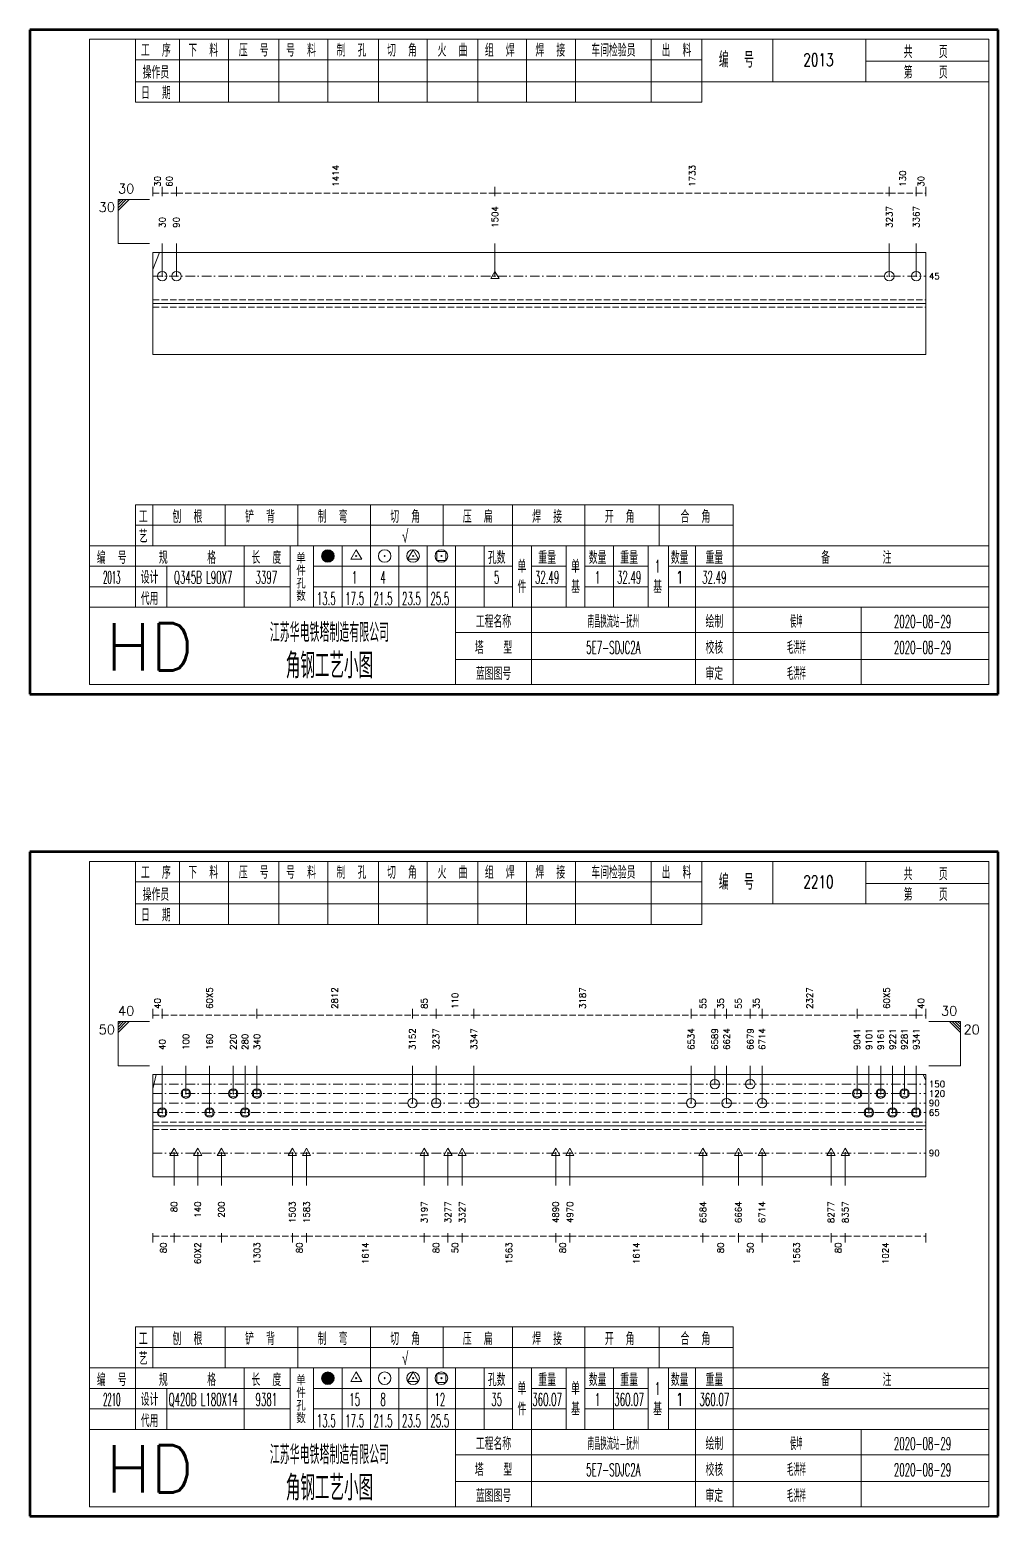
# Model space of a CAD drawing. Extents: x 0 to 5305, y 0 to 1513.
# Drawn here: x 2856 to 3163, y 1042 to 1513 of the extents above; entities that cross this region are included whole.
import ezdxf
from ezdxf.enums import TextEntityAlignment as Align

# ---------------------------------------------------------------- set-up
doc = ezdxf.new("R2010")
doc.units = 0
doc.header["$MEASUREMENT"] = 0
doc.linetypes.add('一点画线', pattern=[5.2, 3, -1, 0.2, -1])
doc.linetypes.add('虚线', pattern=[2.75, 2, -0.75])
doc.layers.get('0').update_dxf_attribs({"linetype": 'CONTINUOUS', "lineweight": 25})
doc.layers.add('1', color=7, linetype='CONTINUOUS', lineweight=25)
doc.layers.add('4', color=7, linetype='CONTINUOUS', lineweight=25)
doc.styles.get("Standard").update_dxf_attribs({"font": 'simplex.shx', "width": 0.7, "height": 3, "bigfont": 'gbhzfs.shx'})

msp = doc.modelspace()

# ---------------------------------------------------------------- linework, layer by layer
at = {"color": 8, "linetype": 'Continuous', "lineweight": 9}
for p, q in [((2895, 1460.25), (2895, 1463.25)), ((2898, 1460.25), (2898, 1463.25)), ((2898, 1460.25), (2898, 1463.25)), ((2902.5, 1460.25), (2902.5, 1463.25)), ((2902.5, 1460.25), (2902.5, 1463.25)), ((3003.47, 1460.25), (3003.47, 1463.25)), ((3003.47, 1460.25), (3003.47, 1463.25)), ((3128.46, 1460.25), (3128.46, 1463.25)), ((3128.46, 1460.25), (3128.46, 1463.25)), ((3137, 1460.25), (3137, 1463.25)), ((3137, 1460.25), (3137, 1463.25)), ((3140, 1460.25), (3140, 1463.25)), ((2895, 1199.75), (2895, 1202.75)), ((2898, 1199.75), (2898, 1202.75)), ((2898, 1199.75), (2898, 1202.75)), ((2928, 1199.75), (2928, 1202.75)), ((2928, 1199.75), (2928, 1202.75)), ((2977.32, 1199.75), (2977.32, 1202.75)), ((2977.32, 1199.75), (2977.32, 1202.75)), ((2984.82, 1199.75), (2984.82, 1202.75)), ((2984.82, 1199.75), (2984.82, 1202.75)), ((2996.82, 1199.75), (2996.82, 1202.75)), ((2996.82, 1199.75), (2996.82, 1202.75)), ((3065.65, 1199.75), (3065.65, 1202.75)), ((3065.65, 1199.75), (3065.65, 1202.75)), ((3073.15, 1199.75), (3073.15, 1202.75)), ((3073.15, 1199.75), (3073.15, 1202.75)), ((3076.9, 1199.75), (3076.9, 1202.75)), ((3076.9, 1199.75), (3076.9, 1202.75)), ((3084.4, 1199.75), (3084.4, 1202.75)), ((3084.4, 1199.75), (3084.4, 1202.75)), ((3088.15, 1199.75), (3088.15, 1202.75)), ((3088.15, 1199.75), (3088.15, 1202.75)), ((3118.25, 1199.75), (3118.25, 1202.75)), ((3118.25, 1199.75), (3118.25, 1202.75)), ((3137, 1199.75), (3137, 1202.75)), ((3137, 1199.75), (3137, 1202.75)), ((3140, 1199.75), (3140, 1202.75)), ((2895, 1131.75), (2895, 1128.75)), ((2901.75, 1131.75), (2901.75, 1128.75)), ((2901.75, 1131.75), (2901.75, 1128.75)), ((2916.75, 1131.75), (2916.75, 1128.75)), ((2916.75, 1131.75), (2916.75, 1128.75)), ((2939.25, 1131.75), (2939.25, 1128.75)), ((2939.25, 1131.75), (2939.25, 1128.75)), ((2943.75, 1131.75), (2943.75, 1128.75)), ((2943.75, 1131.75), (2943.75, 1128.75)), ((2981.07, 1131.75), (2981.07, 1128.75)), ((2981.07, 1131.75), (2981.07, 1128.75)), ((2988.57, 1131.75), (2988.57, 1128.75)), ((2988.57, 1131.75), (2988.57, 1128.75)), ((2993.07, 1131.75), (2993.07, 1128.75)), ((2993.07, 1131.75), (2993.07, 1128.75)), ((3022.71, 1131.75), (3022.71, 1128.75)), ((3022.71, 1131.75), (3022.71, 1128.75)), ((3027.21, 1131.75), (3027.21, 1128.75)), ((3027.21, 1131.75), (3027.21, 1128.75)), ((3069.4, 1131.75), (3069.4, 1128.75)), ((3069.4, 1131.75), (3069.4, 1128.75)), ((3080.65, 1131.75), (3080.65, 1128.75)), ((3080.65, 1131.75), (3080.65, 1128.75)), ((3088.15, 1131.75), (3088.15, 1128.75)), ((3088.15, 1131.75), (3088.15, 1128.75)), ((3110, 1131.75), (3110, 1128.75)), ((3110, 1131.75), (3110, 1128.75)), ((3114.5, 1131.75), (3114.5, 1128.75)), ((3114.5, 1131.75), (3114.5, 1128.75)), ((3140, 1131.75), (3140, 1128.75))]:
    msp.add_line(p, q, dxfattribs=at)
at = {"color": 8, "linetype": '虚线', "lineweight": 9}
for p, q in [((2895, 1461.25), (2898, 1461.25)), ((2898, 1461.25), (2902.5, 1461.25)), ((2902.5, 1461.25), (3003.47, 1461.25)), ((3003.47, 1461.25), (3128.46, 1461.25)), ((3128.46, 1461.25), (3137, 1461.25)), ((3137, 1461.25), (3140, 1461.25)), ((2895, 1200.75), (2898, 1200.75)), ((2898, 1200.75), (2928, 1200.75)), ((2928, 1200.75), (2977.32, 1200.75)), ((2977.32, 1200.75), (2984.82, 1200.75)), ((2984.82, 1200.75), (2996.82, 1200.75)), ((2996.82, 1200.75), (3065.65, 1200.75)), ((3065.65, 1200.75), (3073.15, 1200.75)), ((3073.15, 1200.75), (3076.9, 1200.75)), ((3076.9, 1200.75), (3084.4, 1200.75)), ((3084.4, 1200.75), (3088.15, 1200.75)), ((3088.15, 1200.75), (3118.25, 1200.75)), ((3118.25, 1200.75), (3137, 1200.75)), ((3137, 1200.75), (3140, 1200.75)), ((2895, 1130.75), (2901.75, 1130.75)), ((2901.75, 1130.75), (2916.75, 1130.75)), ((2916.75, 1130.75), (2939.25, 1130.75)), ((2939.25, 1130.75), (2943.75, 1130.75)), ((2943.75, 1130.75), (2981.07, 1130.75)), ((2981.07, 1130.75), (2988.57, 1130.75)), ((2988.57, 1130.75), (2993.07, 1130.75)), ((2993.07, 1130.75), (3022.71, 1130.75)), ((3022.71, 1130.75), (3027.21, 1130.75)), ((3027.21, 1130.75), (3069.4, 1130.75)), ((3069.4, 1130.75), (3080.65, 1130.75)), ((3080.65, 1130.75), (3088.15, 1130.75)), ((3088.15, 1130.75), (3110, 1130.75)), ((3110, 1130.75), (3114.5, 1130.75)), ((3114.5, 1130.75), (3140, 1130.75))]:
    msp.add_line(p, q, dxfattribs=at)
at = {"color": 7, "linetype": 'Continuous', "lineweight": 13}
for p, q in [((2884, 1459.25), (2894, 1459.25)), ((2884, 1445.25), (2884, 1459.25)), ((2884.88, 1459.25), (2884, 1458.38)), ((2885.75, 1459.25), (2884, 1457.5)), ((2886.62, 1459.25), (2884, 1456.62)), ((2887.5, 1459.25), (2884, 1455.75)), ((2884, 1445.25), (2894, 1445.25)), ((2895, 1437.03), (2897.16, 1442.42)), ((2898, 1434.92), (2898, 1445.25)), ((2902.5, 1434.92), (2902.5, 1445.25)), ((3003.47, 1434.92), (3003.47, 1445.25)), ((3128.46, 1434.92), (3128.46, 1445.25)), ((3137, 1434.92), (3137, 1445.25)), ((2897.85, 1434.77), (2898.15, 1435.07)), ((2898.15, 1434.77), (2897.85, 1435.07)), ((2902.35, 1434.77), (2902.65, 1435.07)), ((2902.65, 1434.77), (2902.35, 1435.07)), ((3003.47, 1436.42), (3002.17, 1434.17)), ((3002.17, 1434.17), (3004.77, 1434.17)), ((3003.32, 1434.77), (3003.62, 1435.07)), ((3003.62, 1434.77), (3003.32, 1435.07)), ((3004.77, 1434.17), (3003.47, 1436.42)), ((3128.31, 1434.77), (3128.61, 1435.07)), ((3128.61, 1434.77), (3128.31, 1435.07)), ((3136.85, 1434.77), (3137.15, 1435.07)), ((3137.15, 1434.77), (3136.85, 1435.07)), ((2884, 1198.75), (2894, 1198.75)), ((2884, 1184.75), (2884, 1198.75)), ((2884.88, 1198.75), (2884, 1197.88)), ((2885.75, 1198.75), (2884, 1197)), ((2886.62, 1198.75), (2884, 1196.12)), ((2887.5, 1198.75), (2884, 1195.25)), ((3151, 1198.75), (3141, 1198.75)), ((3147.5, 1198.75), (3151, 1195.25)), ((3148.38, 1198.75), (3151, 1196.12)), ((3149.25, 1198.75), (3151, 1197)), ((3150.12, 1198.75), (3151, 1197.88)), ((3151, 1184.75), (3151, 1198.75)), ((2884, 1184.75), (2894, 1184.75)), ((2898, 1169.92), (2898, 1184.75)), ((2905.5, 1175.92), (2905.5, 1184.75)), ((2913, 1169.92), (2913, 1184.75)), ((2920.5, 1175.92), (2920.5, 1184.75)), ((2924.25, 1169.92), (2924.25, 1184.75)), ((2928, 1175.92), (2928, 1184.75)), ((2977.32, 1172.92), (2977.32, 1184.75)), ((2984.82, 1172.92), (2984.82, 1184.75)), ((2996.82, 1172.92), (2996.82, 1184.75)), ((3065.65, 1172.92), (3065.65, 1184.75)), ((3073.15, 1178.92), (3073.15, 1184.75)), ((3076.9, 1172.92), (3076.9, 1184.75)), ((3084.4, 1178.92), (3084.4, 1184.75)), ((3088.15, 1172.92), (3088.15, 1184.75)), ((3118.25, 1175.92), (3118.25, 1184.75)), ((3122, 1169.92), (3122, 1184.75)), ((3125.75, 1175.92), (3125.75, 1184.75)), ((3129.5, 1169.92), (3129.5, 1184.75)), ((3133.25, 1175.92), (3133.25, 1184.75)), ((3137, 1169.92), (3137, 1184.75)), ((3151, 1184.75), (3141, 1184.75)), ((2895, 1177.43), (2896.04, 1181.92)), ((3073, 1178.77), (3073.3, 1179.07)), ((3073.3, 1178.77), (3073, 1179.07)), ((3084.25, 1178.77), (3084.55, 1179.07)), ((3084.55, 1178.77), (3084.25, 1179.07)), ((3140, 1180.12), (3139.22, 1181.92)), ((2904.44, 1174.86), (2904.44, 1176.98)), ((2904.44, 1176.98), (2906.56, 1176.98)), ((2906.56, 1174.86), (2904.44, 1174.86)), ((2905.35, 1175.77), (2905.65, 1176.07)), ((2905.65, 1175.77), (2905.35, 1176.07)), ((2906.56, 1176.98), (2906.56, 1174.86)), ((2919.44, 1174.86), (2919.44, 1176.98)), ((2919.44, 1176.98), (2921.56, 1176.98)), ((2921.56, 1174.86), (2919.44, 1174.86)), ((2920.35, 1175.77), (2920.65, 1176.07)), ((2920.65, 1175.77), (2920.35, 1176.07)), ((2921.56, 1176.98), (2921.56, 1174.86)), ((2926.94, 1174.86), (2926.94, 1176.98)), ((2926.94, 1176.98), (2929.06, 1176.98)), ((2929.06, 1174.86), (2926.94, 1174.86)), ((2927.85, 1175.77), (2928.15, 1176.07)), ((2928.15, 1175.77), (2927.85, 1176.07)), ((2929.06, 1176.98), (2929.06, 1174.86)), ((2977.17, 1172.77), (2977.47, 1173.07)), ((2977.47, 1172.77), (2977.17, 1173.07)), ((2984.67, 1172.77), (2984.97, 1173.07)), ((2984.97, 1172.77), (2984.67, 1173.07)), ((2996.67, 1172.77), (2996.97, 1173.07)), ((2996.97, 1172.77), (2996.67, 1173.07)), ((3065.5, 1172.77), (3065.8, 1173.07)), ((3065.8, 1172.77), (3065.5, 1173.07)), ((3076.75, 1172.77), (3077.05, 1173.07)), ((3077.05, 1172.77), (3076.75, 1173.07)), ((3088, 1172.77), (3088.3, 1173.07)), ((3088.3, 1172.77), (3088, 1173.07)), ((3117.19, 1174.86), (3117.19, 1176.98)), ((3117.19, 1176.98), (3119.31, 1176.98)), ((3119.31, 1174.86), (3117.19, 1174.86)), ((3118.1, 1175.77), (3118.4, 1176.07)), ((3118.4, 1175.77), (3118.1, 1176.07)), ((3119.31, 1176.98), (3119.31, 1174.86)), ((3124.69, 1174.86), (3124.69, 1176.98)), ((3124.69, 1176.98), (3126.81, 1176.98)), ((3126.81, 1174.86), (3124.69, 1174.86)), ((3125.6, 1175.77), (3125.9, 1176.07)), ((3125.9, 1175.77), (3125.6, 1176.07)), ((3126.81, 1176.98), (3126.81, 1174.86)), ((3132.19, 1174.86), (3132.19, 1176.98)), ((3132.19, 1176.98), (3134.31, 1176.98)), ((3134.31, 1174.86), (3132.19, 1174.86)), ((3133.1, 1175.77), (3133.4, 1176.07)), ((3133.4, 1175.77), (3133.1, 1176.07)), ((3134.31, 1176.98), (3134.31, 1174.86)), ((2896.94, 1168.86), (2896.94, 1170.98)), ((2896.94, 1170.98), (2899.06, 1170.98)), ((2899.06, 1168.86), (2896.94, 1168.86)), ((2897.85, 1169.77), (2898.15, 1170.07)), ((2898.15, 1169.77), (2897.85, 1170.07)), ((2899.06, 1170.98), (2899.06, 1168.86)), ((2911.94, 1168.86), (2911.94, 1170.98)), ((2911.94, 1170.98), (2914.06, 1170.98)), ((2914.06, 1168.86), (2911.94, 1168.86)), ((2912.85, 1169.77), (2913.15, 1170.07)), ((2913.15, 1169.77), (2912.85, 1170.07)), ((2914.06, 1170.98), (2914.06, 1168.86)), ((2923.19, 1168.86), (2923.19, 1170.98)), ((2923.19, 1170.98), (2925.31, 1170.98)), ((2925.31, 1168.86), (2923.19, 1168.86)), ((2924.1, 1169.77), (2924.4, 1170.07)), ((2924.4, 1169.77), (2924.1, 1170.07)), ((2925.31, 1170.98), (2925.31, 1168.86)), ((3120.94, 1168.86), (3120.94, 1170.98)), ((3120.94, 1170.98), (3123.06, 1170.98)), ((3123.06, 1168.86), (3120.94, 1168.86)), ((3121.85, 1169.77), (3122.15, 1170.07)), ((3122.15, 1169.77), (3121.85, 1170.07)), ((3123.06, 1170.98), (3123.06, 1168.86)), ((3128.44, 1168.86), (3128.44, 1170.98)), ((3128.44, 1170.98), (3130.56, 1170.98)), ((3130.56, 1168.86), (3128.44, 1168.86)), ((3129.35, 1169.77), (3129.65, 1170.07)), ((3129.65, 1169.77), (3129.35, 1170.07)), ((3130.56, 1170.98), (3130.56, 1168.86)), ((3135.94, 1168.86), (3135.94, 1170.98)), ((3135.94, 1170.98), (3138.06, 1170.98)), ((3138.06, 1168.86), (3135.94, 1168.86)), ((3136.85, 1169.77), (3137.15, 1170.07)), ((3137.15, 1169.77), (3136.85, 1170.07)), ((3138.06, 1170.98), (3138.06, 1168.86)), ((2901.75, 1157.08), (2901.75, 1146.75)), ((2909.25, 1157.08), (2909.25, 1146.75)), ((2916.75, 1157.08), (2916.75, 1146.75)), ((2939.25, 1157.08), (2939.25, 1146.75)), ((2943.75, 1157.08), (2943.75, 1146.75)), ((2981.07, 1157.08), (2981.07, 1146.75)), ((2988.57, 1157.08), (2988.57, 1146.75)), ((2993.07, 1157.08), (2993.07, 1146.75)), ((3022.71, 1157.08), (3022.71, 1146.75)), ((3027.21, 1157.08), (3027.21, 1146.75)), ((3069.4, 1157.08), (3069.4, 1146.75)), ((3080.65, 1157.08), (3080.65, 1146.75)), ((3088.15, 1157.08), (3088.15, 1146.75)), ((3110, 1157.08), (3110, 1146.75)), ((3114.5, 1157.08), (3114.5, 1146.75))]:
    msp.add_line(p, q, dxfattribs=at)
at = {"color": 7, "linetype": 'Continuous', "lineweight": 18}
for p, q in [((2895, 1442.42), (2895, 1410.08)), ((2895, 1442.42), (3140, 1442.42)), ((3140, 1442.42), (3140, 1410.08)), ((2895, 1426.25), (3140, 1426.25)), ((2895, 1181.92), (2895, 1149.58)), ((2895, 1181.92), (3140, 1181.92)), ((3140, 1181.92), (3140, 1149.58)), ((2895, 1165.75), (3140, 1165.75))]:
    msp.add_line(p, q, dxfattribs=at)
at = {"color": 3, "linetype": '一点画线', "lineweight": 13}
for p, q in [((2895, 1434.92), (3140, 1434.92)), ((2895, 1178.92), (3140, 1178.92)), ((2895, 1175.92), (3140, 1175.92)), ((2895, 1172.92), (3140, 1172.92)), ((2895, 1169.92), (3140, 1169.92)), ((2895, 1157.08), (3140, 1157.08))]:
    msp.add_line(p, q, dxfattribs=at)
at = {"color": 1, "linetype": '虚线', "lineweight": 18}
for p, q in [((2895, 1427.42), (3140, 1427.42)), ((2895, 1425.08), (3140, 1425.08)), ((2895, 1166.92), (3140, 1166.92)), ((2895, 1164.58), (3140, 1164.58))]:
    msp.add_line(p, q, dxfattribs=at)
at = {"color": 7, "linetype": 'Continuous', "lineweight": 13}
for centre in [(2898, 1434.92), (2902.5, 1434.92), (3128.46, 1434.92), (3137, 1434.92), (3073.15, 1178.92), (3084.4, 1178.92), (2905.5, 1175.92), (2920.5, 1175.92), (2928, 1175.92), (2977.32, 1172.92), (2984.82, 1172.92), (2996.82, 1172.92), (3065.65, 1172.92), (3076.9, 1172.92), (3088.15, 1172.92), (3118.25, 1175.92), (3125.75, 1175.92), (3133.25, 1175.92), (2898, 1169.92), (2913, 1169.92), (2924.25, 1169.92), (3122, 1169.92), (3129.5, 1169.92), (3137, 1169.92)]:
    msp.add_circle(centre, 1.5, dxfattribs=at)
at = {"layer": '1', "color": 7, "linetype": 'Continuous', "lineweight": 18}
for p, q in [((2895, 1410.08), (3140, 1410.08)), ((2895, 1149.58), (3140, 1149.58))]:
    msp.add_line(p, q, dxfattribs=at)
at = {"layer": '1', "color": 7, "linetype": 'Continuous', "lineweight": 13}
for p, q in [((2901.75, 1158.58), (2900.45, 1156.33)), ((2900.45, 1156.33), (2903.05, 1156.33)), ((2901.6, 1156.93), (2901.9, 1157.23)), ((2901.9, 1156.93), (2901.6, 1157.23)), ((2903.05, 1156.33), (2901.75, 1158.58)), ((2909.25, 1158.58), (2907.95, 1156.33)), ((2907.95, 1156.33), (2910.55, 1156.33)), ((2909.1, 1156.93), (2909.4, 1157.23)), ((2909.4, 1156.93), (2909.1, 1157.23)), ((2910.55, 1156.33), (2909.25, 1158.58)), ((2916.75, 1158.58), (2915.45, 1156.33)), ((2915.45, 1156.33), (2918.05, 1156.33)), ((2916.6, 1156.93), (2916.9, 1157.23)), ((2916.9, 1156.93), (2916.6, 1157.23)), ((2918.05, 1156.33), (2916.75, 1158.58)), ((2939.25, 1158.58), (2937.95, 1156.33)), ((2937.95, 1156.33), (2940.55, 1156.33)), ((2939.1, 1156.93), (2939.4, 1157.23)), ((2939.4, 1156.93), (2939.1, 1157.23)), ((2940.55, 1156.33), (2939.25, 1158.58)), ((2943.75, 1158.58), (2942.45, 1156.33)), ((2942.45, 1156.33), (2945.05, 1156.33)), ((2943.6, 1156.93), (2943.9, 1157.23)), ((2943.9, 1156.93), (2943.6, 1157.23)), ((2945.05, 1156.33), (2943.75, 1158.58)), ((2981.07, 1158.58), (2979.77, 1156.33)), ((2979.77, 1156.33), (2982.37, 1156.33)), ((2980.92, 1156.93), (2981.22, 1157.23)), ((2981.22, 1156.93), (2980.92, 1157.23)), ((2982.37, 1156.33), (2981.07, 1158.58)), ((2988.57, 1158.58), (2987.27, 1156.33)), ((2987.27, 1156.33), (2989.87, 1156.33)), ((2988.42, 1156.93), (2988.72, 1157.23)), ((2988.72, 1156.93), (2988.42, 1157.23)), ((2989.87, 1156.33), (2988.57, 1158.58)), ((2993.07, 1158.58), (2991.77, 1156.33)), ((2991.77, 1156.33), (2994.37, 1156.33)), ((2992.92, 1156.93), (2993.22, 1157.23)), ((2993.22, 1156.93), (2992.92, 1157.23)), ((2994.37, 1156.33), (2993.07, 1158.58)), ((3022.71, 1158.58), (3021.41, 1156.33)), ((3021.41, 1156.33), (3024.01, 1156.33)), ((3022.56, 1156.93), (3022.86, 1157.23)), ((3022.86, 1156.93), (3022.56, 1157.23)), ((3024.01, 1156.33), (3022.71, 1158.58)), ((3027.21, 1158.58), (3025.91, 1156.33)), ((3025.91, 1156.33), (3028.51, 1156.33)), ((3027.06, 1156.93), (3027.36, 1157.23)), ((3027.36, 1156.93), (3027.06, 1157.23)), ((3028.51, 1156.33), (3027.21, 1158.58)), ((3069.4, 1158.58), (3068.1, 1156.33)), ((3068.1, 1156.33), (3070.69, 1156.33)), ((3069.25, 1156.93), (3069.55, 1157.23)), ((3069.55, 1156.93), (3069.25, 1157.23)), ((3070.69, 1156.33), (3069.4, 1158.58)), ((3080.65, 1158.58), (3079.35, 1156.33)), ((3079.35, 1156.33), (3081.94, 1156.33)), ((3080.5, 1156.93), (3080.8, 1157.23)), ((3080.8, 1156.93), (3080.5, 1157.23)), ((3081.94, 1156.33), (3080.65, 1158.58)), ((3088.15, 1158.58), (3086.85, 1156.33)), ((3086.85, 1156.33), (3089.44, 1156.33)), ((3088, 1156.93), (3088.3, 1157.23)), ((3088.3, 1156.93), (3088, 1157.23)), ((3089.44, 1156.33), (3088.15, 1158.58)), ((3110, 1158.58), (3108.7, 1156.33)), ((3108.7, 1156.33), (3111.3, 1156.33)), ((3109.85, 1156.93), (3110.15, 1157.23)), ((3110.15, 1156.93), (3109.85, 1157.23)), ((3111.3, 1156.33), (3110, 1158.58)), ((3114.5, 1158.58), (3113.2, 1156.33)), ((3113.2, 1156.33), (3115.8, 1156.33)), ((3114.35, 1156.93), (3114.65, 1157.23)), ((3114.65, 1156.93), (3114.35, 1157.23)), ((3115.8, 1156.33), (3114.5, 1158.58))]:
    msp.add_line(p, q, dxfattribs=at)
at = {"layer": '4', "color": 1, "linetype": 'Continuous', "lineweight": 50}
for p, q in [((3163, 1513), (2856, 1513)), ((2856, 1513), (2856, 1302.5)), ((3163, 1302.5), (3163, 1513)), ((2856, 1302.5), (3163, 1302.5)), ((3163, 1252.5), (2856, 1252.5)), ((2856, 1252.5), (2856, 1042)), ((3163, 1042), (3163, 1252.5)), ((2856, 1042), (3163, 1042))]:
    msp.add_line(p, q, dxfattribs=at)
at = {"layer": '4', "color": 1, "linetype": 'Continuous', "lineweight": 18}
for p, q in [((3160, 1510), (2875, 1510)), ((2875, 1510), (2875, 1305.5)), ((2889.5, 1510), (2889.5, 1490)), ((2903.5, 1510), (2903.5, 1490)), ((2919, 1510), (2919, 1490)), ((2935, 1510), (2935, 1490)), ((2950.5, 1510), (2950.5, 1490)), ((2966.5, 1510), (2966.5, 1490)), ((2982, 1510), (2982, 1490)), ((2998, 1510), (2998, 1490)), ((3013.5, 1510), (3013.5, 1490)), ((3029, 1510), (3029, 1490)), ((3053, 1510), (3053, 1490)), ((3069, 1510), (3069, 1490)), ((3091.5, 1510), (3091.5, 1496.5)), ((3121, 1510), (3121, 1496.5)), ((3160, 1305.5), (3160, 1510)), ((2889.5, 1503.5), (3069, 1503.5)), ((3121, 1503), (3160, 1503)), ((2889.5, 1496.5), (3160, 1496.5)), ((2889.5, 1490), (3069, 1490)), ((2889.5, 1362.5), (3079, 1362.5)), ((2889.5, 1362.5), (2889.5, 1349.5)), ((2895, 1362.5), (2895, 1349.5)), ((2918, 1362.5), (2918, 1349.5)), ((2941, 1362.5), (2941, 1349.5)), ((2964, 1362.5), (2964, 1349.5)), ((2987, 1362.5), (2987, 1349.5)), ((3009, 1362.5), (3009, 1349.5)), ((3032, 1362.5), (3032, 1349.5)), ((3055.5, 1362.5), (3055.5, 1349.5)), ((3079, 1362.5), (3079, 1349.5)), ((2889.5, 1356), (3079, 1356)), ((2875, 1349.5), (3160, 1349.5)), ((2889.5, 1349.5), (2889.5, 1330)), ((2924, 1349.5), (2924, 1330)), ((2938.5, 1349.5), (2938.5, 1330)), ((2946, 1349.5), (2946, 1330)), ((2955, 1349.5), (2955, 1330)), ((2964, 1349.5), (2964, 1330)), ((2973, 1349.5), (2973, 1330)), ((2982, 1349.5), (2982, 1330)), ((2991, 1349.5), (2991, 1330)), ((3000, 1349.5), (3000, 1330)), ((3009, 1349.5), (3009, 1330)), ((3015, 1349.5), (3015, 1330)), ((3026, 1349.5), (3026, 1330)), ((3032, 1349.5), (3032, 1330)), ((3041, 1349.5), (3041, 1330)), ((3052, 1349.5), (3052, 1330)), ((3058.5, 1349.5), (3058.5, 1330)), ((3067, 1349.5), (3067, 1330)), ((3079, 1349.5), (3079, 1330)), ((2875, 1343), (2938.5, 1343)), ((2899.5, 1343), (2899.5, 1330)), ((2946, 1343), (3009, 1343)), ((3015, 1343), (3026, 1343)), ((3032, 1343), (3052, 1343)), ((3058.5, 1343), (3160, 1343)), ((2875, 1336.5), (2938.5, 1336.5)), ((2946, 1336.5), (3009, 1336.5)), ((3015, 1336.5), (3026, 1336.5)), ((3032, 1336.5), (3052, 1336.5)), ((3058.5, 1336.5), (3160, 1336.5)), ((2875, 1330), (3160, 1330)), ((2991, 1330), (2991, 1305.5)), ((3015, 1330), (3015, 1305.5)), ((3067, 1330), (3067, 1305.5)), ((3079, 1330), (3079, 1305.5)), ((3119.5, 1330), (3119.5, 1305.5)), ((2991, 1322), (3160, 1322)), ((2991, 1313.5), (3160, 1313.5)), ((2875, 1305.5), (3160, 1305.5)), ((3160, 1249.5), (2875, 1249.5)), ((2875, 1249.5), (2875, 1045)), ((2889.5, 1249.5), (2889.5, 1229.5)), ((2903.5, 1249.5), (2903.5, 1229.5)), ((2919, 1249.5), (2919, 1229.5)), ((2935, 1249.5), (2935, 1229.5)), ((2950.5, 1249.5), (2950.5, 1229.5)), ((2966.5, 1249.5), (2966.5, 1229.5)), ((2982, 1249.5), (2982, 1229.5)), ((2998, 1249.5), (2998, 1229.5)), ((3013.5, 1249.5), (3013.5, 1229.5)), ((3029, 1249.5), (3029, 1229.5)), ((3053, 1249.5), (3053, 1229.5)), ((3069, 1249.5), (3069, 1229.5)), ((3091.5, 1249.5), (3091.5, 1236)), ((3121, 1249.5), (3121, 1236)), ((3160, 1045), (3160, 1249.5)), ((2889.5, 1243), (3069, 1243)), ((3121, 1242.5), (3160, 1242.5)), ((2889.5, 1236), (3160, 1236)), ((2889.5, 1229.5), (3069, 1229.5)), ((2889.5, 1102), (3079, 1102)), ((2889.5, 1102), (2889.5, 1089)), ((2895, 1102), (2895, 1089)), ((2918, 1102), (2918, 1089)), ((2941, 1102), (2941, 1089)), ((2964, 1102), (2964, 1089)), ((2987, 1102), (2987, 1089)), ((3009, 1102), (3009, 1089)), ((3032, 1102), (3032, 1089)), ((3055.5, 1102), (3055.5, 1089)), ((3079, 1102), (3079, 1089)), ((2889.5, 1095.5), (3079, 1095.5)), ((2875, 1089), (3160, 1089)), ((2889.5, 1089), (2889.5, 1069.5)), ((2924, 1089), (2924, 1069.5)), ((2938.5, 1089), (2938.5, 1069.5)), ((2946, 1089), (2946, 1069.5)), ((2955, 1089), (2955, 1069.5)), ((2964, 1089), (2964, 1069.5)), ((2973, 1089), (2973, 1069.5)), ((2982, 1089), (2982, 1069.5)), ((2991, 1089), (2991, 1069.5)), ((3000, 1089), (3000, 1069.5)), ((3009, 1089), (3009, 1069.5)), ((3015, 1089), (3015, 1069.5)), ((3026, 1089), (3026, 1069.5)), ((3032, 1089), (3032, 1069.5)), ((3041, 1089), (3041, 1069.5)), ((3052, 1089), (3052, 1069.5)), ((3058.5, 1089), (3058.5, 1069.5)), ((3067, 1089), (3067, 1069.5)), ((3079, 1089), (3079, 1069.5)), ((2875, 1082.5), (2938.5, 1082.5)), ((2899.5, 1082.5), (2899.5, 1069.5)), ((2946, 1082.5), (3009, 1082.5)), ((3015, 1082.5), (3026, 1082.5)), ((3032, 1082.5), (3052, 1082.5)), ((3058.5, 1082.5), (3160, 1082.5)), ((2875, 1076), (2938.5, 1076)), ((2946, 1076), (3009, 1076)), ((3015, 1076), (3026, 1076)), ((3032, 1076), (3052, 1076)), ((3058.5, 1076), (3160, 1076)), ((2875, 1069.5), (3160, 1069.5)), ((2991, 1069.5), (2991, 1045)), ((3015, 1069.5), (3015, 1045)), ((3067, 1069.5), (3067, 1045)), ((3079, 1069.5), (3079, 1045)), ((3119.5, 1069.5), (3119.5, 1045)), ((2991, 1061.5), (3160, 1061.5)), ((2991, 1053), (3160, 1053)), ((2875, 1045), (3160, 1045))]:
    msp.add_line(p, q, dxfattribs=at)
at = {"layer": '4', "color": 7, "linetype": 'Continuous', "lineweight": 13}
for p, q in [((2959.5, 1348.25), (2957.77, 1345.25)), ((2961.23, 1345.25), (2959.5, 1348.25)), ((2977.5, 1348.25), (2975.77, 1345.25)), ((2979.23, 1345.25), (2977.5, 1348.25)), ((2985.09, 1344.84), (2985.09, 1347.66)), ((2985.09, 1347.66), (2987.91, 1347.66)), ((2987.91, 1347.66), (2987.91, 1344.84)), ((2957.77, 1345.25), (2961.23, 1345.25)), ((2959.3, 1346.05), (2959.7, 1346.45)), ((2959.7, 1346.05), (2959.3, 1346.45)), ((2968.3, 1346.05), (2968.7, 1346.45)), ((2968.7, 1346.05), (2968.3, 1346.45)), ((2975.77, 1345.25), (2979.23, 1345.25)), ((2977.3, 1346.05), (2977.7, 1346.45)), ((2977.7, 1346.05), (2977.3, 1346.45)), ((2987.91, 1344.84), (2985.09, 1344.84)), ((2986.3, 1346.05), (2986.7, 1346.45)), ((2986.7, 1346.05), (2986.3, 1346.45)), ((2959.5, 1087.75), (2957.77, 1084.75)), ((2957.77, 1084.75), (2961.23, 1084.75)), ((2959.3, 1085.55), (2959.7, 1085.95)), ((2959.7, 1085.55), (2959.3, 1085.95)), ((2961.23, 1084.75), (2959.5, 1087.75)), ((2968.3, 1085.55), (2968.7, 1085.95)), ((2968.7, 1085.55), (2968.3, 1085.95)), ((2977.5, 1087.75), (2975.77, 1084.75)), ((2975.77, 1084.75), (2979.23, 1084.75)), ((2977.3, 1085.55), (2977.7, 1085.95)), ((2977.7, 1085.55), (2977.3, 1085.95)), ((2979.23, 1084.75), (2977.5, 1087.75)), ((2985.09, 1084.34), (2985.09, 1087.16)), ((2985.09, 1087.16), (2987.91, 1087.16)), ((2987.91, 1084.34), (2985.09, 1084.34)), ((2986.3, 1085.55), (2986.7, 1085.95)), ((2986.7, 1085.55), (2986.3, 1085.95)), ((2987.91, 1087.16), (2987.91, 1084.34))]:
    msp.add_line(p, q, dxfattribs=at)
for centre, radius in [((2950.5, 1346.25), 2), ((2950.5, 1346.25), 1.8), ((2950.5, 1346.25), 1.6), ((2950.5, 1346.25), 1.4), ((2950.5, 1346.25), 1.2), ((2950.5, 1346.25), 1), ((2968.5, 1346.25), 2), ((2977.5, 1346.25), 2), ((2986.5, 1346.25), 2), ((2950.5, 1346.25), 0.8), ((2950.5, 1346.25), 0.6), ((2950.5, 1346.25), 0.4), ((2950.5, 1346.25), 0.2), ((2950.5, 1085.75), 2), ((2950.5, 1085.75), 1.8), ((2950.5, 1085.75), 1.6), ((2950.5, 1085.75), 1.4), ((2950.5, 1085.75), 1.2), ((2950.5, 1085.75), 1), ((2950.5, 1085.75), 0.8), ((2950.5, 1085.75), 0.6), ((2950.5, 1085.75), 0.4), ((2950.5, 1085.75), 0.2), ((2968.5, 1085.75), 2), ((2977.5, 1085.75), 2), ((2986.5, 1085.75), 2)]:
    msp.add_circle(centre, radius, dxfattribs=at)

# ---------------------------------------------------------------- texts
at = {"color": 8, "linetype": 'Continuous', "lineweight": 9}
for s, p in [('1414', (2952.99, 1463.25)), ('1733', (3065.97, 1463.25)), ('30', (2896.5, 1463.25)), ('60', (2900.25, 1463.25)), ('130', (3132.73, 1463.25)), ('30', (3138.5, 1463.25)), ('40', (2896.5, 1202.75)), ('60X5', (2913, 1202.75)), ('2812', (2952.66, 1202.75)), ('85', (2981.07, 1202.75)), ('110', (2990.82, 1202.75)), ('3187', (3031.23, 1202.75)), ('55', (3069.4, 1202.75)), ('35', (3075.02, 1202.75)), ('55', (3080.65, 1202.75)), ('35', (3086.27, 1202.75)), ('2327', (3103.2, 1202.75)), ('60X5', (3127.62, 1202.75)), ('40', (3138.5, 1202.75))]:
    msp.add_text(s, height=2, rotation=90, dxfattribs=at).set_placement(p, align=Align.MIDDLE_LEFT)
at = {"color": 7, "linetype": 'Continuous', "lineweight": 13}
for s, p in [('30', (2884, 1460.25)), ('40', (2884, 1199.75))]:
    msp.add_text(s, height=3, dxfattribs=at).set_placement(p, align=Align.BOTTOM_LEFT)
for s, p in [('30', (2883, 1458.25)), ('50', (2883, 1197.75))]:
    msp.add_text(s, height=3, dxfattribs=at).set_placement(p, align=Align.TOP_RIGHT)
for s, p in [('1504', (3003.47, 1450.25)), ('3237', (3128.46, 1450.25)), ('3367', (3137, 1450.25)), ('30', (2898, 1450.25)), ('90', (2902.5, 1450.25)), ('3152', (2977.32, 1189.75)), ('3237', (2984.82, 1189.75)), ('3347', (2996.82, 1189.75)), ('6534', (3065.65, 1189.75)), ('6624', (3076.9, 1189.75)), ('6714', (3088.15, 1189.75)), ('40', (2898, 1189.75)), ('100', (2905.5, 1189.75)), ('160', (2913, 1189.75)), ('220', (2920.5, 1189.75)), ('280', (2924.25, 1189.75)), ('340', (2928, 1189.75)), ('6589', (3073.15, 1189.75)), ('6679', (3084.4, 1189.75)), ('9041', (3118.25, 1189.75)), ('9101', (3122, 1189.75)), ('9161', (3125.75, 1189.75)), ('9221', (3129.5, 1189.75)), ('9281', (3133.25, 1189.75)), ('9341', (3137, 1189.75))]:
    msp.add_text(s, height=2, rotation=90, dxfattribs=at).set_placement(p, align=Align.MIDDLE_LEFT)
for s, p in [('45', (3141, 1434.92)), ('150', (3141, 1178.92)), ('90', (3141, 1172.92)), ('120', (3141, 1175.92)), ('65', (3141, 1169.92)), ('90', (3141, 1157.08))]:
    msp.add_text(s, height=2, dxfattribs=at).set_placement(p, align=Align.MIDDLE_LEFT)
msp.add_text('30', height=3, dxfattribs=at).set_placement((3150, 1199.75), align=Align.BOTTOM_RIGHT)
msp.add_text('20', height=3, dxfattribs=at).set_placement((3152, 1197.75), align=Align.TOP_LEFT)
at = {"color": 8, "linetype": 'Continuous', "lineweight": 9}
for s, p in [('80', (2898.38, 1128.75)), ('60X2', (2909.25, 1128.75)), ('1303', (2928, 1128.75)), ('80', (2941.5, 1128.75)), ('1614', (2962.41, 1128.75)), ('80', (2984.82, 1128.75)), ('50', (2990.82, 1128.75)), ('1563', (3007.89, 1128.75)), ('80', (3024.96, 1128.75)), ('1614', (3048.3, 1128.75)), ('80', (3075.02, 1128.75)), ('50', (3084.4, 1128.75)), ('1563', (3099.07, 1128.75)), ('80', (3112.25, 1128.75)), ('1024', (3127.25, 1128.75))]:
    msp.add_text(s, height=2, rotation=90, dxfattribs=at).set_placement(p, align=Align.MIDDLE_RIGHT)
at = {"layer": '1', "color": 7, "linetype": 'Continuous', "lineweight": 13}
for s, p in [('80', (2901.75, 1141.75)), ('140', (2909.25, 1141.75)), ('200', (2916.75, 1141.75)), ('1503', (2939.25, 1141.75)), ('1583', (2943.75, 1141.75)), ('3197', (2981.07, 1141.75)), ('3277', (2988.57, 1141.75)), ('3327', (2993.07, 1141.75)), ('4890', (3022.71, 1141.75)), ('4970', (3027.21, 1141.75)), ('6584', (3069.4, 1141.75)), ('6664', (3080.65, 1141.75)), ('6714', (3088.15, 1141.75)), ('8277', (3110, 1141.75)), ('8357', (3114.5, 1141.75))]:
    msp.add_text(s, height=2, rotation=90, dxfattribs=at).set_placement(p, align=Align.MIDDLE_RIGHT)
at = {"layer": '4', "color": 1, "linetype": 'Continuous', "lineweight": 13}
for s, height, width, p in [('工  序', 4, 0.7, (2896, 1506.5)), ('下  料', 4, 0.7, (2911, 1506.5)), ('压  号', 4, 0.7, (2927, 1506.5)), ('号  料', 4, 0.7, (2942, 1506.5)), ('制  孔', 4, 0.7, (2958, 1506.5)), ('切  角', 4, 0.7, (2974, 1506.5)), ('火  曲', 4, 0.7, (2990, 1506.5)), ('组  焊', 4, 0.7, (3005, 1506.5)), ('焊  接', 4, 0.7, (3021, 1506.5)), ('车间检验员', 4, 0.7, (3041, 1506.5)), ('出  料', 4, 0.7, (3061, 1506.5)), ('共    页', 4, 0.7, (3140, 1506)), ('编  号', 5, 0.7, (3080, 1503.5)), ('2013', 4, 0.7, (3106, 1503.5)), ('操作员', 4, 0.7, (2896, 1499.5)), ('第    页', 4, 0.7, (3140, 1499.5)), ('日  期', 4, 0.7, (2896, 1493)), ('制  弯', 4, 0.7, (2952, 1358.75)), ('工', 4, 0.7, (2892, 1358.75)), ('刨  根', 4, 0.7, (2906, 1358.75)), ('铲  背', 4, 0.7, (2929, 1358.75)), ('切  角', 4, 0.7, (2975, 1358.75)), ('压  扁', 4, 0.7, (2998, 1358.75)), ('焊  接', 4, 0.7, (3020, 1358.75)), ('开  角', 4, 0.7, (3043, 1358.75)), ('合  角', 4, 0.7, (3067, 1358.75)), ('艺', 4, 0.7, (2892, 1352.5)), ('√', 4, 0.7, (2975, 1352.5)), ('编  号', 4, 0.7, (2882, 1345.75)), ('规      格', 4, 0.7, (2906, 1345.75)), ('长  度', 4, 0.7, (2931, 1345.75)), ('孔数', 4, 0.7, (3004, 1345.75)), ('重量', 4, 0.7, (3020, 1345.75)), ('数量', 4, 0.7, (3036, 1345.75)), ('重量', 4, 0.7, (3046, 1345.75)), ('数量', 4, 0.7, (3062, 1345.75)), ('重量', 4, 0.7, (3073, 1345.75)), ('备        注', 4, 0.7, (3118, 1345.75)), ('单', 4, 0.7, (3012, 1343)), ('单', 4, 0.7, (3029, 1343)), ('1', 4, 0.5, (3055, 1343)), ('2013', 4, 0.4, (2882, 1339.5)), ('设计', 4, 0.7, (2894, 1339.5)), ('Q345B L90X7', 4, 0.5, (2911, 1339.5)), ('3397', 4, 0.5, (2931, 1339.5)), ('1', 4, 0.5, (2959, 1339.5)), ('4', 4, 0.5, (2968, 1339.5)), ('5', 4, 0.5, (3004, 1339.5)), ('件', 4, 0.7, (3012, 1336.5)), ('32.49', 4, 0.5, (3020, 1339.5)), ('基', 4, 0.7, (3029, 1336.5)), ('1', 4, 0.5, (3036, 1339.5)), ('32.49', 4, 0.5, (3046, 1339.5)), ('基', 4, 0.7, (3055, 1336.5)), ('1', 4, 0.7, (3062, 1339.5)), ('32.49', 4, 0.5, (3073, 1339.5)), ('代用', 4, 0.7, (2894, 1332.75)), ('13.5', 4, 0.5, (2950, 1332.75)), ('17.5', 4, 0.5, (2959, 1332.75)), ('21.5', 4, 0.5, (2968, 1332.75)), ('23.5', 4, 0.5, (2977, 1332.75)), ('25.5', 4, 0.5, (2986, 1332.75)), ('江苏华电铁塔制造有限公司', 6, 0.7, (2951, 1322)), ('工程名称', 4, 0.7, (3003, 1325.5)), ('南昌换流站-抚州', 4, 0.5, (3041, 1325.5)), ('绘制', 4, 0.7, (3073, 1325.5)), ('侯坤', 4, 0.5, (3099, 1325.5)), ('2020-08-29', 4, 0.5, (3139, 1325.5)), ('塔   型', 4, 0.7, (3003, 1317.25)), ('5E7-SDJC2A', 4, 0.5, (3041, 1317.25)), ('校核', 4, 0.7, (3073, 1317.25)), ('毛洪祥', 4, 0.5, (3099, 1317.25)), ('2020-08-29', 4, 0.5, (3139, 1317.25)), ('角钢工艺小图', 8, 0.8, (2951, 1311.5)), ('蓝图图号', 4, 0.7, (3003, 1309)), ('审定', 4, 0.7, (3073, 1309)), ('毛洪祥', 4, 0.5, (3099, 1309)), ('工  序', 4, 0.7, (2896, 1246)), ('下  料', 4, 0.7, (2911, 1246)), ('压  号', 4, 0.7, (2927, 1246)), ('号  料', 4, 0.7, (2942, 1246)), ('制  孔', 4, 0.7, (2958, 1246)), ('切  角', 4, 0.7, (2974, 1246)), ('火  曲', 4, 0.7, (2990, 1246)), ('组  焊', 4, 0.7, (3005, 1246)), ('焊  接', 4, 0.7, (3021, 1246)), ('车间检验员', 4, 0.7, (3041, 1246)), ('出  料', 4, 0.7, (3061, 1246)), ('编  号', 5, 0.7, (3080, 1243)), ('2210', 4, 0.7, (3106, 1243)), ('共    页', 4, 0.7, (3140, 1245.5)), ('操作员', 4, 0.7, (2896, 1239)), ('第    页', 4, 0.7, (3140, 1239)), ('日  期', 4, 0.7, (2896, 1232.5)), ('工', 4, 0.7, (2892, 1098.25)), ('刨  根', 4, 0.7, (2906, 1098.25)), ('铲  背', 4, 0.7, (2929, 1098.25)), ('制  弯', 4, 0.7, (2952, 1098.25)), ('切  角', 4, 0.7, (2975, 1098.25)), ('压  扁', 4, 0.7, (2998, 1098.25)), ('焊  接', 4, 0.7, (3020, 1098.25)), ('开  角', 4, 0.7, (3043, 1098.25)), ('合  角', 4, 0.7, (3067, 1098.25)), ('艺', 4, 0.7, (2892, 1092)), ('√', 4, 0.7, (2975, 1092)), ('编  号', 4, 0.7, (2882, 1085.25)), ('规      格', 4, 0.7, (2906, 1085.25)), ('长  度', 4, 0.7, (2931, 1085.25)), ('孔数', 4, 0.7, (3004, 1085.25)), ('单', 4, 0.7, (3012, 1082.5)), ('重量', 4, 0.7, (3020, 1085.25)), ('单', 4, 0.7, (3029, 1082.5)), ('数量', 4, 0.7, (3036, 1085.25)), ('重量', 4, 0.7, (3046, 1085.25)), ('1', 4, 0.5, (3055, 1082.5)), ('数量', 4, 0.7, (3062, 1085.25)), ('重量', 4, 0.7, (3073, 1085.25)), ('备        注', 4, 0.7, (3118, 1085.25)), ('2210', 4, 0.4, (2882, 1079)), ('设计', 4, 0.7, (2894, 1079)), ('Q420B L180X14', 4, 0.5, (2911, 1079)), ('9381', 4, 0.5, (2931, 1079)), ('15', 4, 0.5, (2959, 1079)), ('8', 4, 0.5, (2968, 1079)), ('12', 4, 0.5, (2986, 1079)), ('35', 4, 0.5, (3004, 1079)), ('360.07', 4, 0.5, (3020, 1079)), ('1', 4, 0.5, (3036, 1079)), ('360.07', 4, 0.5, (3046, 1079)), ('1', 4, 0.7, (3062, 1079)), ('360.07', 4, 0.5, (3073, 1079)), ('代用', 4, 0.7, (2894, 1072.25)), ('13.5', 4, 0.5, (2950, 1072.25)), ('17.5', 4, 0.5, (2959, 1072.25)), ('21.5', 4, 0.5, (2968, 1072.25)), ('23.5', 4, 0.5, (2977, 1072.25)), ('25.5', 4, 0.5, (2986, 1072.25)), ('件', 4, 0.7, (3012, 1076)), ('基', 4, 0.7, (3029, 1076)), ('基', 4, 0.7, (3055, 1076)), ('江苏华电铁塔制造有限公司', 6, 0.7, (2951, 1061.5)), ('工程名称', 4, 0.7, (3003, 1065)), ('南昌换流站-抚州', 4, 0.5, (3041, 1065)), ('绘制', 4, 0.7, (3073, 1065)), ('侯坤', 4, 0.5, (3099, 1065)), ('2020-08-29', 4, 0.5, (3139, 1065)), ('角钢工艺小图', 8, 0.8, (2951, 1051)), ('塔   型', 4, 0.7, (3003, 1056.75)), ('5E7-SDJC2A', 4, 0.5, (3041, 1056.75)), ('校核', 4, 0.7, (3073, 1056.75)), ('毛洪祥', 4, 0.5, (3099, 1056.75)), ('2020-08-29', 4, 0.5, (3139, 1056.75)), ('蓝图图号', 4, 0.7, (3003, 1048.5)), ('审定', 4, 0.7, (3073, 1048.5)), ('毛洪祥', 4, 0.5, (3099, 1048.5))]:
    msp.add_text(s, height=height, dxfattribs=dict(at, width=width)).set_placement(p, align=Align.MIDDLE_CENTER)
for s, height, p in [('单', 3, (2942, 1345.5)), ('件', 3, (2942, 1341.5)), ('孔', 3, (2942, 1337.5)), ('数', 3, (2942, 1333.5)), ('HD', 15, (2894, 1317.5)), ('单', 3, (2942, 1085)), ('件', 3, (2942, 1081)), ('孔', 3, (2942, 1077)), ('数', 3, (2942, 1073)), ('HD', 15, (2894, 1057))]:
    msp.add_text(s, height=height, dxfattribs=at).set_placement(p, align=Align.MIDDLE_CENTER)

doc.saveas('drawing.dxf')
